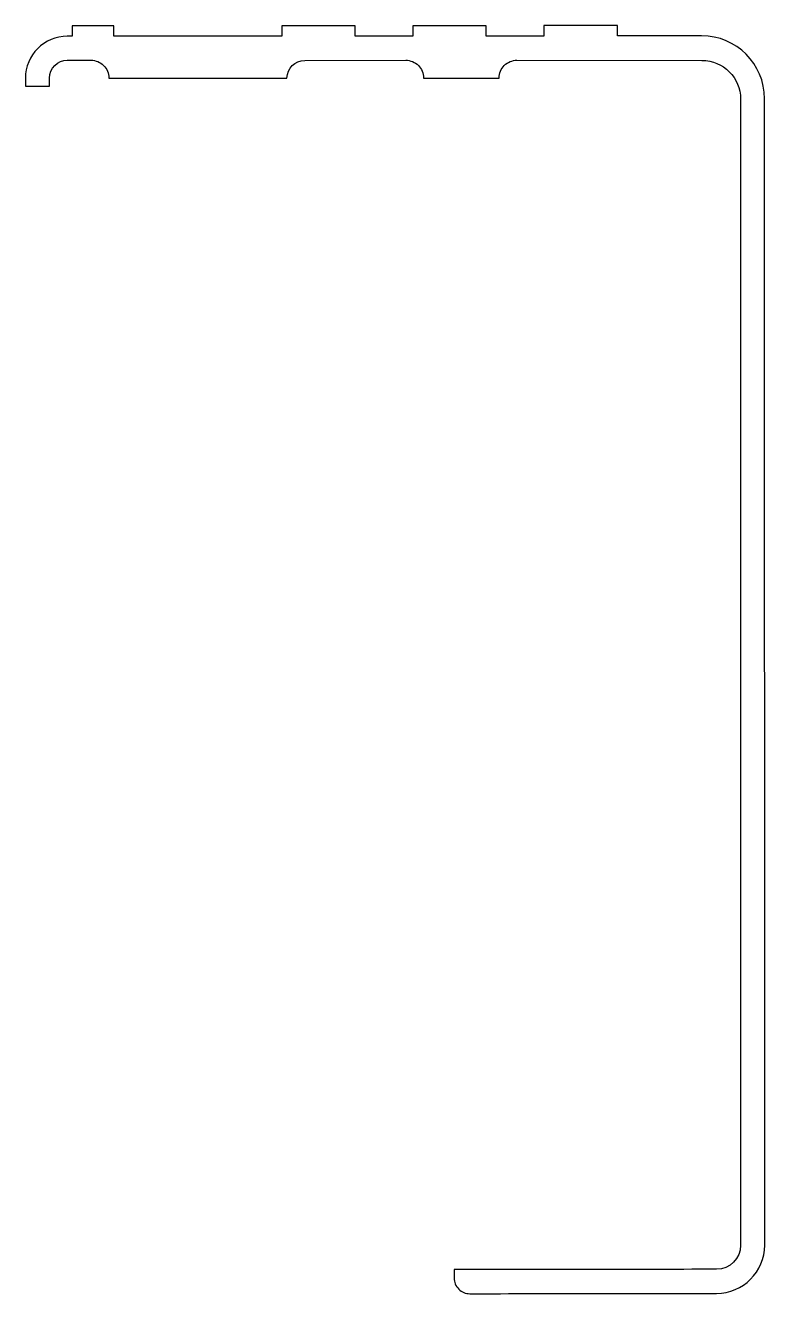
# Model space of a CAD drawing. Extents: x 243 to 313, y 203 to 324.
import ezdxf

# ---------------------------------------------------------------- set-up
doc = ezdxf.new("R2010")
doc.units = 0
doc.layers.get('0').update_dxf_attribs({"linetype": 'CONTINUOUS'})

msp = doc.modelspace()

# ---------------------------------------------------------------- linework, layer by layer
at = {"ltscale": 0.2}
msp.add_lwpolyline([(242.88, 318.44), (245.18, 318.44), (245.18, 319.2, -0.413586), (246.88, 320.9), (249.14, 320.9, -0.414229), (250.84, 319.2), (250.84, 319.19), (267.83, 319.19), (267.83, 319.19, -0.414206), (269.53, 320.89), (279.16, 320.9, -0.414221), (280.86, 319.2), (280.86, 319.19), (288.06, 319.19), (288.06, 319.2, -0.414258), (289.76, 320.9), (307.4, 320.89, -0.414169), (311.1, 317.19), (311.1, 207.8, -0.413689), (308.8, 205.5, -0.000393), (283.77, 205.47), (283.77, 204.67, 0.414267), (285.27, 203.17, 0.000437), (308.79, 203.2, 0.413651), (313.39, 207.8), (313.38, 317.23, 0.41421), (307.38, 323.23), (299.34, 323.23), (299.34, 324.23), (292.34, 324.23), (292.34, 323.19), (286.83, 323.19), (286.83, 324.19), (279.83, 324.19), (279.83, 323.19), (274.33, 323.19), (274.33, 324.19), (267.33, 324.19), (267.33, 323.19), (251.33, 323.19), (251.33, 324.19), (247.33, 324.19), (247.33, 323.19), (246.88, 323.19, 0.414119), (242.88, 319.19)], format="xyb", close=True, dxfattribs=at)

doc.saveas('drawing.dxf')
